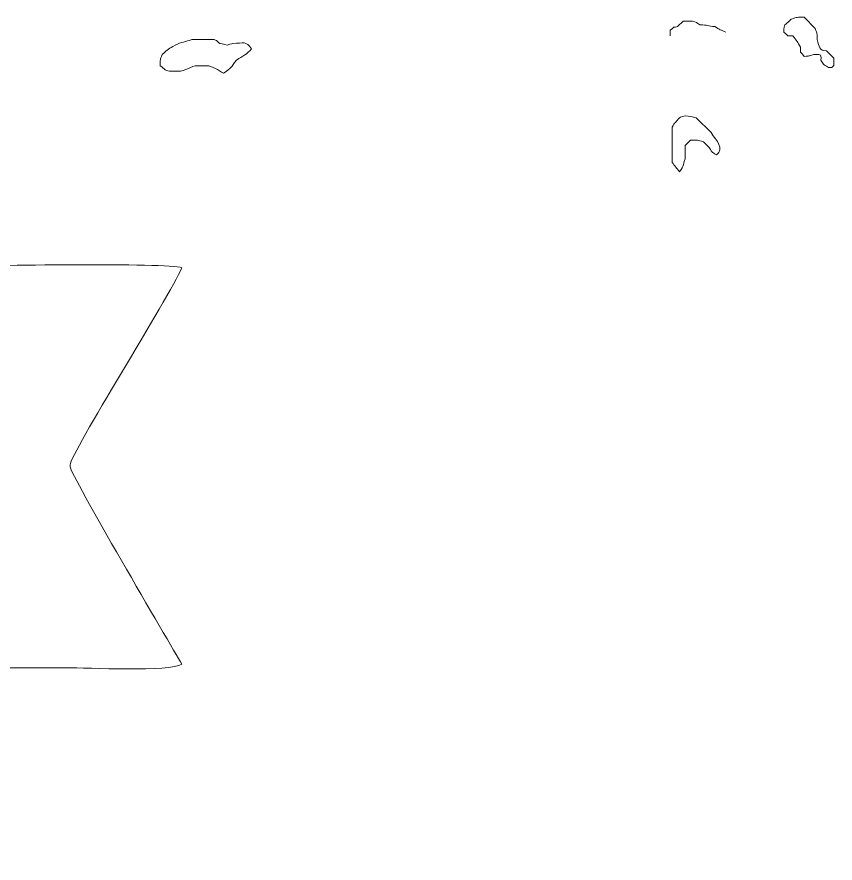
# Model space of a CAD drawing. Header units: centimetres. Extents: x -27.1 to 25.8, y -20 to 19.
# Drawn here: x 6.27 to 11.23, y -18.85 to -13.71 of the extents above; entities that cross this region are included whole.
import ezdxf

# ---------------------------------------------------------------- set-up
doc = ezdxf.new("R2010")
doc.units = ezdxf.units.CM
doc.header["$MEASUREMENT"] = 0
doc.layers.add('layer 1', color=7, linetype='Continuous')

msp = doc.modelspace()

# ---------------------------------------------------------------- linework, layer by layer
at = {"layer": 'layer 1', "color": 225, "lineweight": 0}
for points, knots in [([(10.23112, -13.8296), (10.23112, -13.8296), (10.23112, -13.79575), (10.23112, -13.79575), (10.23112, -13.79575), (10.27753, -13.75905), (10.2325, -13.78505), (10.27624, -13.77318), (10.27624, -13.77318), (10.27624, -13.77318), (10.3101, -13.73932), (10.3101, -13.73932), (10.3101, -13.73932), (10.3101, -13.73932), (10.3665, -13.73934), (10.3665, -13.73934), (10.3665, -13.73934), (10.39095, -13.74813), (10.3903, -13.7493), (10.41163, -13.76189), (10.41163, -13.76189), (10.45622, -13.76283), (10.46029, -13.76998), (10.50189, -13.77317), (10.50189, -13.77317), (10.53019, -13.79011), (10.53931, -13.79489), (10.56958, -13.80702)], [0, 0, 0, 0, 0.125, 0.125, 0.125, 0.125, 0.25, 0.25, 0.25, 0.25, 0.375, 0.375, 0.375, 0.375, 0.5, 0.5, 0.5, 0.5, 0.625, 0.625, 0.625, 0.625, 0.75, 0.75, 0.75, 0.75, 1, 1, 1, 1]), ([(11.09989, -13.94242), (11.06677, -13.95339), (11.07913, -13.95095), (11.04348, -13.95369), (11.04348, -13.95369), (11.00994, -13.90763), (11.02672, -13.95602), (11.02093, -13.89729), (11.02093, -13.89729), (11.00298, -13.86734), (10.9988, -13.85872), (10.9758, -13.8296), (10.9758, -13.8296), (10.91694, -13.82496), (10.96467, -13.83929), (10.9194, -13.80701), (10.9194, -13.80701), (10.92499, -13.75031), (10.9198, -13.77373), (10.96452, -13.72804), (10.96452, -13.72804), (11.00632, -13.71449), (10.99681, -13.71675), (11.0435, -13.71675), (11.0435, -13.71675), (11.0435, -13.71675), (11.11119, -13.78445), (11.11119, -13.78445), (11.11119, -13.78445), (11.1241, -13.8243), (11.12151, -13.80779), (11.12247, -13.85214), (11.12247, -13.85214), (11.13766, -13.89564), (11.13156, -13.91983), (11.17892, -13.91984), (11.17892, -13.91984), (11.17892, -13.91984), (11.22404, -13.96496), (11.22404, -13.96496), (11.22404, -13.96496), (11.22404, -13.96496), (11.22406, -14.01008), (11.22406, -14.01008), (11.22406, -14.01008), (11.19843, -14.02405), (11.23102, -14.02138), (11.19021, -14.02138), (11.19021, -14.02138), (11.15089, -13.99565), (11.17155, -14.01457), (11.14508, -13.97623), (11.14508, -13.97623), (11.14942, -13.9347), (11.13729, -13.94239), (11.09989, -13.94242)], [0, 0, 0, 0, 0.0666667, 0.0666667, 0.0666667, 0.0666667, 0.1333333, 0.1333333, 0.1333333, 0.1333333, 0.2, 0.2, 0.2, 0.2, 0.2666667, 0.2666667, 0.2666667, 0.2666667, 0.3333333, 0.3333333, 0.3333333, 0.3333333, 0.4, 0.4, 0.4, 0.4, 0.4666667, 0.4666667, 0.4666667, 0.4666667, 0.5333333, 0.5333333, 0.5333333, 0.5333333, 0.6, 0.6, 0.6, 0.6, 0.6666667, 0.6666667, 0.6666667, 0.6666667, 0.7333333, 0.7333333, 0.7333333, 0.7333333, 0.8, 0.8, 0.8, 0.8, 0.8666667, 0.8666667, 0.8666667, 0.8666667, 1, 1, 1, 1]), ([(7.60232, -13.97626), (7.56731, -14.0194), (7.57302, -14.02482), (7.52333, -14.05524), (7.52333, -14.05524), (7.49443, -14.03979), (7.45452, -14.01011), (7.42179, -14.01011), (7.42179, -14.01011), (7.42179, -14.01011), (7.36539, -14.01012), (7.36539, -14.01012), (7.36539, -14.01012), (7.32563, -14.01011), (7.29968, -14.04396), (7.24127, -14.04396), (7.24127, -14.04396), (7.24127, -14.04396), (7.20743, -14.04395), (7.20743, -14.04395), (7.20743, -14.04395), (7.17392, -14.04395), (7.16467, -14.02979), (7.13972, -14.01012), (7.13972, -14.01012), (7.14066, -13.96576), (7.13812, -13.98227), (7.15102, -13.94243), (7.15102, -13.94243), (7.18656, -13.90964), (7.19021, -13.90731), (7.23001, -13.88601), (7.23001, -13.88601), (7.27078, -13.86705), (7.2906, -13.86545), (7.33156, -13.85217), (7.33156, -13.85217), (7.33156, -13.85217), (7.46695, -13.85218), (7.46695, -13.85218), (7.46695, -13.85218), (7.49456, -13.86475), (7.47793, -13.85666), (7.5008, -13.87474), (7.5008, -13.87474), (7.52503, -13.87983), (7.5202, -13.8775), (7.54591, -13.88601), (7.54591, -13.88601), (7.54658, -13.88574), (7.57788, -13.87542), (7.57976, -13.87474), (7.57976, -13.87474), (7.64792, -13.87473), (7.65799, -13.85761), (7.69259, -13.90859), (7.69259, -13.90859), (7.66786, -13.94048), (7.64061, -13.95126), (7.60232, -13.97626)], [0, 0, 0, 0, 0.0625, 0.0625, 0.0625, 0.0625, 0.125, 0.125, 0.125, 0.125, 0.1875, 0.1875, 0.1875, 0.1875, 0.25, 0.25, 0.25, 0.25, 0.3125, 0.3125, 0.3125, 0.3125, 0.375, 0.375, 0.375, 0.375, 0.4375, 0.4375, 0.4375, 0.4375, 0.5, 0.5, 0.5, 0.5, 0.5625, 0.5625, 0.5625, 0.5625, 0.625, 0.625, 0.625, 0.625, 0.6875, 0.6875, 0.6875, 0.6875, 0.75, 0.75, 0.75, 0.75, 0.8125, 0.8125, 0.8125, 0.8125, 0.875, 0.875, 0.875, 0.875, 1, 1, 1, 1]), ([(7.27057, -15.23581), (7.1865, -15.20319), (6.07191, -15.22454), (5.8828, -15.22453), (5.8828, -15.22453), (5.7401, -15.04372), (5.26958, -14.10089), (5.17201, -14.03984), (5.17201, -14.03984), (5.11669, -14.07652), (4.8708, -14.53068), (4.81478, -14.62655), (4.81478, -14.62655), (4.73472, -14.76355), (4.55215, -15.12601), (4.46121, -15.22453), (4.46121, -15.22453), (4.27455, -15.22453), (3.17943, -15.2034), (3.09599, -15.23581), (3.09599, -15.23581), (3.09599, -15.23581), (3.09597, -15.26966), (3.09597, -15.26966), (3.09597, -15.26966), (3.30282, -15.65626), (3.54654, -16.06499), (3.77296, -16.44304), (3.77296, -16.44304), (3.67365, -16.56891), (3.50769, -16.88613), (3.42013, -17.04101), (3.42013, -17.04101), (3.35992, -17.14756), (3.09792, -17.5617), (3.09599, -17.65028), (3.09599, -17.65028), (3.17974, -17.68279), (4.28459, -17.66155), (4.47248, -17.66157), (4.47248, -17.66157), (4.58679, -17.83633), (5.09243, -18.78941), (5.18328, -18.84623), (5.18328, -18.84623), (5.28844, -18.713), (5.43519, -18.42049), (5.52923, -18.25955), (5.52923, -18.25955), (5.60886, -18.12328), (5.79297, -17.75888), (5.8828, -17.66158), (5.8828, -17.66158), (6.11222, -17.66157), (6.34164, -17.66158), (6.57105, -17.66157), (6.57105, -17.66157), (6.69439, -17.66157), (7.20022, -17.68911), (7.27055, -17.63901), (7.27055, -17.63901), (7.19714, -17.51641), (6.59359, -16.48467), (6.59359, -16.44305), (6.59359, -16.44305), (6.59359, -16.44305), (6.59359, -16.43177), (6.59359, -16.43177), (6.59359, -16.43177), (6.59359, -16.36382), (7.19679, -15.41029), (7.27057, -15.23581)], [0, 0, 0, 0, 0.0526316, 0.0526316, 0.0526316, 0.0526316, 0.1052632, 0.1052632, 0.1052632, 0.1052632, 0.1578947, 0.1578947, 0.1578947, 0.1578947, 0.2105263, 0.2105263, 0.2105263, 0.2105263, 0.2631579, 0.2631579, 0.2631579, 0.2631579, 0.3157895, 0.3157895, 0.3157895, 0.3157895, 0.3684211, 0.3684211, 0.3684211, 0.3684211, 0.4210526, 0.4210526, 0.4210526, 0.4210526, 0.4736842, 0.4736842, 0.4736842, 0.4736842, 0.5263158, 0.5263158, 0.5263158, 0.5263158, 0.5789474, 0.5789474, 0.5789474, 0.5789474, 0.6315789, 0.6315789, 0.6315789, 0.6315789, 0.6842105, 0.6842105, 0.6842105, 0.6842105, 0.7368421, 0.7368421, 0.7368421, 0.7368421, 0.7894737, 0.7894737, 0.7894737, 0.7894737, 0.8421053, 0.8421053, 0.8421053, 0.8421053, 0.8947368, 0.8947368, 0.8947368, 0.8947368, 1, 1, 1, 1]), ([(10.24238, -14.5968), (10.24238, -14.5968), (10.24238, -14.38242), (10.24238, -14.38242), (10.24238, -14.38242), (10.26076, -14.35495), (10.26312, -14.35246), (10.2875, -14.32603), (10.2875, -14.32603), (10.29483, -14.32268), (10.31438, -14.31473), (10.32133, -14.31475), (10.32133, -14.31475), (10.34839, -14.31475), (10.36404, -14.32129), (10.38903, -14.32603), (10.38903, -14.32603), (10.38903, -14.32603), (10.47931, -14.41628), (10.47931, -14.41628), (10.47931, -14.41628), (10.51331, -14.46829), (10.56189, -14.50983), (10.51315, -14.55169), (10.51315, -14.55169), (10.47383, -14.52597), (10.4945, -14.54488), (10.46802, -14.50656), (10.46802, -14.50656), (10.46802, -14.50656), (10.43418, -14.47271), (10.43418, -14.47271), (10.43418, -14.47271), (10.39236, -14.45917), (10.40188, -14.46143), (10.35519, -14.46143), (10.35519, -14.46143), (10.35519, -14.46143), (10.32134, -14.49527), (10.32134, -14.49527), (10.32134, -14.49527), (10.32134, -14.49527), (10.32134, -14.57426), (10.32134, -14.57426), (10.32134, -14.57426), (10.30464, -14.62574), (10.31959, -14.6082), (10.2875, -14.65325), (10.2875, -14.65325), (10.27038, -14.63204), (10.25948, -14.61805), (10.24238, -14.5968)], [0, 0, 0, 0, 0.0714286, 0.0714286, 0.0714286, 0.0714286, 0.1428571, 0.1428571, 0.1428571, 0.1428571, 0.2142857, 0.2142857, 0.2142857, 0.2142857, 0.2857143, 0.2857143, 0.2857143, 0.2857143, 0.3571429, 0.3571429, 0.3571429, 0.3571429, 0.4285714, 0.4285714, 0.4285714, 0.4285714, 0.5, 0.5, 0.5, 0.5, 0.5714286, 0.5714286, 0.5714286, 0.5714286, 0.6428571, 0.6428571, 0.6428571, 0.6428571, 0.7142857, 0.7142857, 0.7142857, 0.7142857, 0.7857143, 0.7857143, 0.7857143, 0.7857143, 0.8571429, 0.8571429, 0.8571429, 0.8571429, 1, 1, 1, 1])]:
    msp.add_open_spline(points, degree=3, knots=knots, dxfattribs=at)

doc.saveas('drawing.dxf')
